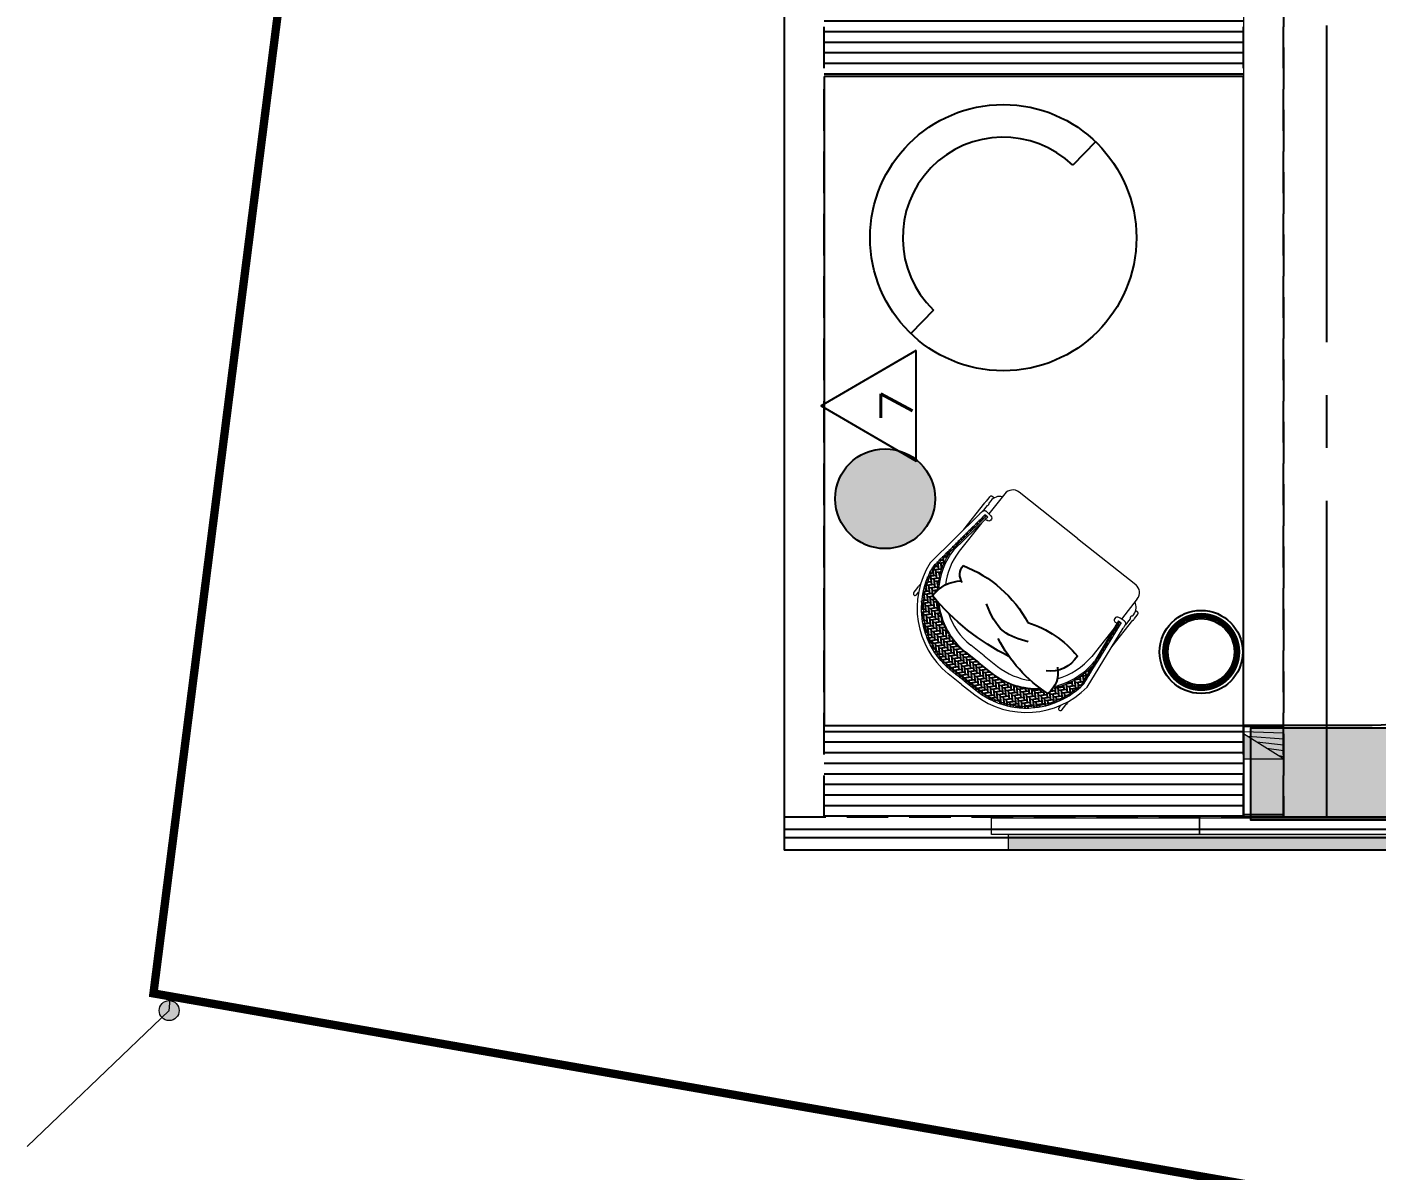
# Model space of a CAD drawing. Extents: x -14.2 to 52.3, y 3.7 to 90.9.
# Drawn here: x -14.18 to -6.07, y 27.47 to 34.34 of the extents above; entities that cross this region are included whole.
import ezdxf
from ezdxf.enums import TextEntityAlignment as Align

# ---------------------------------------------------------------- set-up
doc = ezdxf.new("R2010")
doc.units = 0
for name, pattern in [('limpo_PINI-PSG-PE-0102-LAZ-R00$0$CENTER2', [28.575000000000003, 19.05, -3.175, 3.175, -3.175]), ('limpo_PINI-PSG-PE-0102-LAZ-R00$0$DASHDOT', [1, 0.5, -0.25, 0, -0.25]), ('limpo_PINI-PSG-PE-0102-LAZ-R00$0$HIDDEN', [0.375, 0.25, -0.125]), ('limpo_PINI-PSG-PE-0102-LAZ-R00$0$HIDDEN2', [0.1875, 0.125, -0.0625]), ('limpo_PINI-PSG-PE-0102-LAZ-R00$0$Projeção', [0.396875, 0.238125, -0.15875])]:
    doc.linetypes.add(name, pattern=pattern)
for name, color, linetype in [('FOR_CONTROL', 2, 'Continuous'), ('limpo_PINI-PSG-PE-0102-LAZ-R00$0$PA_ACAB', 3, 'Continuous'), ('limpo_PINI-PSG-PE-0102-LAZ-R00$0$PA_ESTR', 181, 'limpo_PINI-PSG-PE-0102-LAZ-R00$0$CENTER2'), ('limpo_PINI-PSG-PE-0102-LAZ-R00$0$PA_EXTE_1', 1, 'Continuous'), ('limpo_PINI-PSG-PE-0102-LAZ-R00$0$PA_EXTE_2', 2, 'Continuous'), ('limpo_PINI-PSG-PE-0102-LAZ-R00$0$PA_EXTE_3', 3, 'Continuous'), ('limpo_PINI-PSG-PE-0102-LAZ-R00$0$PA_INST_ELET', 162, 'Continuous'), ('limpo_PINI-PSG-PE-0102-LAZ-R00$0$PA_LIMI_TER', 32, 'limpo_PINI-PSG-PE-0102-LAZ-R00$0$DASHDOT'), ('limpo_PINI-PSG-PE-0102-LAZ-R00$0$PA_MOBI', 1, 'Continuous'), ('limpo_PINI-PSG-PE-0102-LAZ-R00$0$XR_ARQT', 7, 'Continuous'), ('XR_ARQT', 7, 'Continuous')]:
    doc.layers.add(name, color=color, linetype=linetype)
for name, color, linetype, lineweight in [('limpo_PINI-PSG-PE-0102-LAZ-R00$0$A-ANNO-NOTE', 131, 'Continuous', 5), ('limpo_PINI-PSG-PE-0102-LAZ-R00$0$A-FLOR-OVHD', 1, 'limpo_PINI-PSG-PE-0102-LAZ-R00$0$Projeção', 5), ('limpo_PINI-PSG-PE-0102-LAZ-R00$0$A-GENM', 13, 'Continuous', 5), ('limpo_PINI-PSG-PE-0102-LAZ-R00$0$A-GLAZ-CURT', 52, 'Continuous', 5), ('limpo_PINI-PSG-PE-0102-LAZ-R00$0$A-WALL', 1, 'Continuous', 5), ('limpo_PINI-PSG-PE-0102-LAZ-R00$0$S-BEAM', 12, 'Continuous', 5)]:
    doc.layers.add(name, color=color, linetype=linetype, lineweight=lineweight)
doc.layers.add('PA_VEGE_AUX2', color=6, linetype='Continuous', plot=False)
doc.layers.add('PA_VEGE_FOR_PHBI', color=7, linetype='Continuous', lineweight=0, true_color=0x87c4aa)
doc.styles.add('limpo_PINI-PSG-PE-0102-LAZ-R00$0$RMS_2', font='romans.shx', dxfattribs={"width": 1.25, "height": 0.2})

# ---------------------------------------------------------------- blocks, each defined once
blk = doc.blocks.new('limpo_PINI-PSG-PE-0102-LAZ-R00$0$CHAISE CIRCULAR')
at = {"layer": 'limpo_PINI-PSG-PE-0102-LAZ-R00$0$PA_MOBI'}
for p, q in [((-10.99629337139118, 39.38841480237155), (-10.99629337139118, 39.13841480237155)), ((-10.99629337139118, 37.59841480237154), (-10.99629337139118, 37.34841480237154))]:
    blk.add_line(p, q, dxfattribs=at)
blk.add_circle((-10.99629337139118, 38.36841480237155), 1.02, dxfattribs=at)
blk.add_arc((-10.99629337139118, 38.36841480237155), 0.77, 90, 270, dxfattribs=at)
blk = doc.blocks.new('limpo_PINI-PSG-PE-0102-LAZ-R00$0$TRIESTE MESA LATERAL')
at = {"layer": 'limpo_PINI-PSG-PE-0102-LAZ-R00$0$PA_MOBI'}
h = blk.add_hatch(color=253, dxfattribs=at)
h.dxf.hatch_style = 1
edge = h.paths.add_edge_path()
edge.add_arc((-2.384645011993371, 28.281987597884), 0.3, 0, 360)
blk.add_circle((-2.384645011993371, 28.281987597884), 0.3, dxfattribs=at)
blk = doc.blocks.new('limpo_PINI-PSG-PE-0102-LAZ-R00$0$TIDELLI-MESH 4601 PB')
h = blk.add_hatch()
h.set_pattern_fill('AR-HBONE', color=8, scale=0.003)
h.set_pattern_definition([(45, (-146.4906767279676, 2.43752135921362), (0, 0.0169705627484772), [0.036, -0.012]), (135, (-146.4821914465926, 2.44600664058862), (0, 0.0169705627484772), [0.036, -0.012])])
edge = h.paths.add_edge_path()
edge.add_arc((2.067423796166166, 0.6818449127432173), 0.9853356752594015, 168.162043512357, 169.9466734638827, ccw=False)
edge.add_arc((1.108295618447054, 0.7321767882014352), 0.1518950857316555, 81.31019960672091, 91.98113701005508, ccw=False)
edge.add_arc((1.309491270366947, 0.6347831609831296), 0.3050416666666654, 94.70688578653159, 125.75604401330969, ccw=False)
edge.add_spline(control_points=[(1.284460074783879, 0.9387960844756356), (1.277317465143367, 0.9404331149210017), (1.268869826817417, 0.942369247766975), (1.25996309404363, 0.9444106014812693)], knot_values=[0.3540513186592697, 0.3540513186592697, 0.3540513186592697, 0.3540513186592697, 0.5566920950777192, 0.5566920950777192, 0.5566920950777192, 0.5566920950777192], degree=3, periodic=0)
edge.add_line((1.259963094044257, 0.9444106014811255), (1.497773813034314, 0.9150690335397192))
edge.add_spline(control_points=[(1.497773813034314, 0.9150690335397255), (1.497773813034314, 0.9177226578047274), (1.497773813034314, 0.9205459312845413), (1.497773813034314, 0.9225581600634741)], knot_values=[0.5969421025220996, 0.5969421025220996, 0.5969421025220996, 0.5969421025220996, 1, 1, 1, 1], degree=3, periodic=0)
edge.add_spline(control_points=[(1.497773813034314, 0.9225581600634741), (1.448773813034335, 0.9283465911584524), (1.399773813034357, 0.9341350222534314), (1.301773813034401, 0.9457118844433888), (1.252773813034423, 0.951500315538368), (1.203773813034445, 0.9572887466333464)], knot_values=[2.587138826860226, 2.587138826860226, 2.587138826860226, 2.587138826860226, 3.087138826860226, 3.087138826860226, 3.587138826860226, 3.587138826860226, 3.587138826860226, 3.587138826860226], degree=3, periodic=0)
edge.add_spline(control_points=[(1.203773813034445, 0.9572887466333464), (1.12372666665226, 0.9486214409322536), (1.047355654283137, 0.9094818238993856), (0.9757767464112134, 0.829734156543985), (0.9603915756862876, 0.8077418154675478), (0.9234495021956376, 0.7383831001484591), (0.9100814809239068, 0.6867104909006616), (0.9091541951859768, 0.6347831610158723)], knot_values=[2.093136566909198, 2.093136566909198, 2.093136566909198, 2.093136566909198, 2.343136566909198, 2.343136566909198, 2.425869022607377, 2.425869022607377, 2.587138826860226, 2.587138826860226, 2.587138826860226, 2.587138826860226], degree=3, periodic=0)
edge.add_line((0.9091282485125588, 0.6343568356069564), (0.9091282485125588, 0.5643696450679947))
edge.add_line((0.9091282485125588, 0.5643696450679947), (0.9091282485125588, 0.4943824545290323))
edge.add_spline(control_points=[(0.9091541951859768, 0.4939561291201167), (0.9100814809239068, 0.4420287992353278), (0.9234495021956376, 0.3903561899875299), (0.9603915756862876, 0.3209974746684416), (0.9757767464112134, 0.2990051335920043), (1.047355654283137, 0.2192574662366038), (1.12372666665226, 0.1801178492037358), (1.203773813034445, 0.171450543502643)], knot_values=[2.093136566909198, 2.093136566909198, 2.093136566909198, 2.093136566909198, 2.254406371162047, 2.254406371162047, 2.337138826860226, 2.337138826860226, 2.587138826860226, 2.587138826860226, 2.587138826860226, 2.587138826860226], degree=3, periodic=0)
edge.add_spline(control_points=[(1.203773813034445, 0.171450543502643), (1.252773813034423, 0.1772389745976213), (1.301773813034401, 0.1830274056926004), (1.399773813034357, 0.1946042678825579), (1.448773813034335, 0.2003926989775371), (1.497773813034314, 0.2061811300725154)], knot_values=[2.587138826860226, 2.587138826860226, 2.587138826860226, 2.587138826860226, 3.087138826860226, 3.087138826860226, 3.587138826860226, 3.587138826860226, 3.587138826860226, 3.587138826860226], degree=3, periodic=0)
edge.add_spline(control_points=[(1.497773813034314, 0.2211583489151989), (1.497773813034314, 0.2211583489151989), (1.497773813034314, 0.2176003620673783), (1.497773813034314, 0.2136702565962634)], knot_values=[0, 0, 0, 0, 0.5969421025221314, 0.5969421025221314, 0.5969421025221314, 0.5969421025221314], degree=3, periodic=0)
edge.add_line((1.497773813034314, 0.2136702565962696), (1.259963094044256, 0.1843286886548632))
edge.add_spline(control_points=[(1.259963094043628, 0.1843286886547192), (1.268869826817416, 0.1863700423690141), (1.277317465143366, 0.1883061752149871), (1.284460074783879, 0.1899432056603532)], knot_values=[0.3540513186592698, 0.3540513186592698, 0.3540513186592698, 0.3540513186592698, 0.556692095077735, 0.556692095077735, 0.556692095077735, 0.556692095077735], degree=3, periodic=0)
edge.add_arc((1.309491270366947, 0.4939561291528599), 0.3050416666666655, 230.148400127761, 265.2931142134687, ccw=False)
edge.add_arc((1.108427355363129, 0.3677145894866714), 0.1080857973116652, 255.8356405022441, 272.96604416827665, ccw=False)
edge.add_arc((1.675317871520855, 0.3168747667975425), 0.5957881547482348, 182.2977602400146, 185.1963407535096, ccw=False)
edge.add_arc((1.309491270366947, 0.4939561291528598), 0.3050416666666654, 180, 221.2100877737029, ccw=False)
edge.add_line((1.004449603700281, 0.4939561291528599), (1.004449603700265, 0.5643696450679947))
edge.add_line((1.004449603700265, 0.5643696450679947), (1.004449603700281, 0.6347831609831294))
edge.add_arc((1.309491270366947, 0.6347831609831295), 0.3050416666666654, 134.0978078157472, 180, ccw=False)
at = {"linetype": 'Continuous', "lineweight": 0}
for p, q in [((1.065413119644404, 0.952972283117572), (1.064941118853425, 0.952972283117572)), ((1.065413119644404, 0.952972283117572), (1.078323048954871, 0.952972283117572)), ((1.078323048954871, 0.952972283117572), (1.096746124417137, 0.952972283117572)), ((1.106327532817431, 0.952972283117572), (1.110149003005005, 0.952972283117572)), ((1.203426335224321, 0.9764357234383779), (1.486547821804037, 0.9420000933816464)), ((1.204121674597331, 0.9513004288598278), (1.497773813034314, 0.9150690335397192)), ((1.396337110864465, 0.952972283117572), (1.536172794492557, 0.952972283117572)), ((1.545754202892851, 0.952972283117572), (1.563431855463022, 0.952972283117572)), ((1.563431855463022, 0.952972283117572), (1.568662144718587, 0.952972283117572)), ((1.575883863407398, 0.9358567831049152), (1.575883863407398, 0.9457505644287324)), ((1.064941118853425, 0.9385288457398929), (1.065413119644404, 0.9385288457398929)), ((1.065413119644404, 0.9385288457398929), (1.078323048954871, 0.9385288457398929)), ((1.078323048954871, 0.9385288457398929), (1.078860564895364, 0.9385288457398929)), ((1.485445621725375, 0.909273583648276), (1.305435211632925, 0.9339887466333532)), ((1.462470752539445, 0.9124279991967938), (1.314360958103407, 0.9124279991967938)), ((1.485366776592115, 0.9084558029393132), (1.484838813217663, 0.9029797736082537)), ((1.485447462711647, 0.9092926783338404), (1.485366776592115, 0.9084558029393132)), ((1.497773813034314, 0.9075809412207904), (1.485445621725375, 0.909273583648276)), ((1.534067080074549, 0.93978316098313), (1.500580797101122, 0.93978316098313)), ((1.510127697153507, 0.9061547842789776), (1.509591492849608, 0.9005932801337923)), ((1.512023791786475, 0.9258210534326607), (1.510127697153507, 0.9061547842789776)), ((1.616456237741431, 0.9124279991967938), (1.510732520012595, 0.9124279991967938)), ((1.558404427706932, 0.93978316098313), (1.547859917310859, 0.93978316098313)), ((1.658371665410925, 0.5643696450679947), (1.658371665410925, 0.8705125715273283)), ((0.8914037462809005, 0.5643696450679947), (0.8914037462809005, 0.6340071201836142)), ((0.9091282485125588, 0.5643696450679947), (0.9091282485125588, 0.6340071201836142)), ((0.9163379069251504, 0.5643696450679947), (0.9163379069251504, 0.6340071201836142)), ((1.004449603700265, 0.5643696450679947), (1.004449603700265, 0.6347831610158723)), ((1.005464303780286, 0.5643696450679947), (1.005464303780286, 0.6347831610158723)), ((1.041267674614459, 0.5643696450679947), (1.041267674614459, 0.6347831610158723)), ((0.8914037462809005, 0.5643696450679947), (0.8914037462809005, 0.4947321699523753)), ((0.9091282485125588, 0.5643696450679947), (0.9091282485125588, 0.4947321699523753)), ((0.9163379069251504, 0.5643696450679947), (0.9163379069251504, 0.4947321699523753)), ((1.004449603700265, 0.5643696450679947), (1.004449603700265, 0.4939561291201171)), ((1.005464303780286, 0.5643696450679947), (1.005464303780286, 0.4939561291201167)), ((1.041267674614459, 0.5643696450679947), (1.041267674614459, 0.4939561291201171)), ((1.658371665410925, 0.5643696450679947), (1.658371665410925, 0.2582267186086611)), ((1.485366776592115, 0.2202834871966761), (1.484838813217663, 0.2257595165277357)), ((1.510127697153507, 0.2225845058570117), (1.509591492849608, 0.228146010002197)), ((1.512023791786475, 0.2029182367033284), (1.510127697153507, 0.2225845058570117)), ((1.064941118853425, 0.1902104443960963), (1.065413119644404, 0.1902104443960963)), ((1.065413119644404, 0.1757670070184174), (1.064941118853425, 0.1757670070184174)), ((1.065413119644404, 0.1902104443960963), (1.078323048954871, 0.1902104443960963)), ((1.065413119644404, 0.1757670070184174), (1.078323048954871, 0.1757670070184174)), ((1.078323048954871, 0.1902104443960963), (1.078860564895364, 0.1902104443960963)), ((1.078323048954871, 0.1757670070184174), (1.096746124417137, 0.1757670070184174)), ((1.106327532817431, 0.1757670070184174), (1.110149003005005, 0.1757670070184174)), ((1.203426335224321, 0.1523035666976114), (1.486547821804037, 0.1867391967543424)), ((1.204121674597331, 0.177438861276161), (1.497773813034314, 0.2136702565962696)), ((1.485445621725375, 0.2194657064877132), (1.305435211632925, 0.1947505435026362)), ((1.462470752539445, 0.2163112909391951), (1.314360958103407, 0.2163112909391951)), ((1.396337110864465, 0.1757670070184174), (1.536172794492557, 0.1757670070184174)), ((1.485447462711647, 0.219446611802149), (1.485366776592115, 0.2202834871966761)), ((1.497773813034314, 0.2211583489151989), (1.485445621725375, 0.2194657064877132)), ((1.534067080074549, 0.1889561291528588), (1.500580797101122, 0.1889561291528588)), ((1.616456237741431, 0.2163112909391951), (1.510732520012595, 0.2163112909391951)), ((1.545754202892851, 0.1757670070184174), (1.563431855463022, 0.1757670070184174)), ((1.558404427706932, 0.1889561291528588), (1.547859917310859, 0.1889561291528588)), ((1.563431855463022, 0.1757670070184174), (1.568662144718587, 0.1757670070184174)), ((1.575883863407398, 0.192882507031074), (1.575883863407398, 0.1829887257072569))]:
    blk.add_line(p, q, dxfattribs=at)
for points in [[(1.102378087224963, 0.4829148431381718, -0.10283502868849), (1.103044533321593, 0.8839810805466523, -0.2309043915157489), (1.224699558436469, 0.8297587528484307, -0.05071361999223901)], [(1.221978295917779, 0.8229148431492312, -0.331038587538183), (1.278418937676832, 0.8629148431428284, -0.9791960302303166)], [(1.278418937676832, 0.8629148431428284, -0.1778903601788184), (1.260328972195395, 0.5080682736079716, -3.91224324561902)], [(1.192003363821555, 0.2991756196180226, -0.2905736240888281), (1.081978295917764, 0.2629148431370076, -0.1299377788772034), (1.132817607034866, 0.5631611618154971, 0.3571052269093957)], [(1.260328972196788, 0.5080682736079716, -0.1488755512522813), (1.278418937676832, 0.2629148431370076, -0.2893048519870738), (1.151336507344097, 0.3260964178476335, -0.5620757314442808)]]:
    blk.add_lwpolyline(points, format="xyb")
for centre, radius, start, end in [((1.240777173539697, 0.6288845380700377), 0.3494232182142972, 96.17976881323135, 179.0327424285809), ((1.240777173539697, 0.6288845380700377), 0.3244928835491779, 96.48611313611237, 178.958421486292), ((1.064941118853425, 0.9457505644287324), 0.0072217186888395, 90, 270), ((1.10153682861727, 0.9454447659835088), 0.0089226879883228, 90, 122.4737169536453), ((1.10153682861727, 0.9454447659835088), 0.0089226879883228, 57.52628304635468, 90), ((1.54096349869269, 0.9454447659835088), 0.0089226879883228, 90, 122.4737169536453), ((1.54096349869269, 0.9454447659835088), 0.0089226879883228, 57.52628304635468, 90), ((1.568662144718587, 0.9457505644287324), 0.0072217186888395, 0, 90), ((1.309491270366947, 0.6347831609831296), 0.3050416666666655, 94.70688578652873, 125.7560440140066), ((1.310476878299482, 0.6289887466333522), 0.3050416666666655, 90.94701611746306, 124.289853193221), ((1.318950442450841, 0.6347831609831296), 0.2776827678363695, 90.9470161174533, 122.0251567279241), ((1.54096349869269, 0.9454447659835088), 0.0089226879883228, 219.3842351464776, 320.6157648535223), ((1.558404427706932, 0.8937379849898023), 0.0460451759933278, 23.94791559066855, 90), ((1.616456237741431, 0.8705125715273283), 0.0419154276694661, 0, 90), ((1.309491270366947, 0.6347831609831296), 0.3050416666666655, 134.0978078163791, 179.9999999938579), ((1.310476878299482, 0.6289887466333522), 0.3050416666666655, 134.7271589988087, 178.9115734210804), ((1.318950442450841, 0.6347831609831296), 0.2776827678363695, 146.306712586362, 179.999999993252), ((1.240777173539697, 0.4998547520659518), 0.3494232182142972, 180.967257571419, 263.8202311867686), ((1.240777173539697, 0.4998547520659518), 0.3244928835491779, 181.0415785137079, 263.5138868638876), ((1.309491270366947, 0.4939561291528598), 0.3050416666666655, 180.000000006142, 221.2100877738571), ((1.310476878299482, 0.4997505435026369), 0.3050416666666655, 181.0884265789196, 220.8578441739405), ((1.318950442450841, 0.4939561291528594), 0.2776827678363695, 180.0000000067479, 210.8441758028744), ((1.309491270366947, 0.4939561291528598), 0.3050416666666655, 230.1484001282755, 265.2931142134714), ((1.310476878299482, 0.4997505435026369), 0.3050416666666655, 231.6865182296099, 269.0529838825369), ((1.318950442450841, 0.4939561291528594), 0.2776827678363695, 233.7415655931654, 269.0529838825467), ((1.616456237741431, 0.2582267186086611), 0.0419154276694661, 270, 0), ((1.064941118853425, 0.1829887257072569), 0.0072217186888395, 90, 270), ((1.10153682861727, 0.1832945241524806), 0.0089226879883228, 237.5262830463547, 270), ((1.10153682861727, 0.1832945241524806), 0.0089226879883228, 270, 302.4737169536454), ((1.54096349869269, 0.1832945241524806), 0.0089226879883228, 39.3842351464777, 140.6157648535206), ((1.54096349869269, 0.1832945241524806), 0.0089226879883228, 237.5262830463547, 270), ((1.54096349869269, 0.1832945241524806), 0.0089226879883228, 270, 302.4737169536454), ((1.558404427706932, 0.2350013051461866), 0.0460451759933278, 270, 336.0520844093314), ((1.568662144718587, 0.1829887257072569), 0.0072217186888395, 270, 0)]:
    blk.add_arc(centre, radius, start, end, dxfattribs=at)
at = {"linetype": 'Continuous', "lineweight": 0, "extrusion": (0, 0, -1)}
blk.add_ellipse((1.497215153033664, 0.9017865268710218), major_axis=(-0.0123763398159848, 0.0011932467372486), ratio=0.9983041951903072, start_param=3.141592653589793, end_param=6.283185307179585, dxfattribs=at)
at = {"linetype": 'Continuous', "lineweight": 0}
blk.add_ellipse((1.497215153033664, 0.2269527632649675), major_axis=(-0.0123763398159848, -0.0011932467372486), ratio=0.9983041951903072, start_param=3.141592653589793, end_param=6.283185307179585, dxfattribs=at)
for points, knots in [([(0.9091541951859768, 0.6347831610158723), (0.9100814809239068, 0.6867104909006616), (0.9234495021956376, 0.7383831001484591), (0.9603915756862876, 0.8077418154675478), (0.9757767464112134, 0.829734156543985), (1.047355654283137, 0.9094818238993856), (1.12372666665226, 0.9486214409322536), (1.203773813034445, 0.9572887466333464)], [2.093136566909198, 2.093136566909198, 2.093136566909198, 2.093136566909198, 2.254406371162047, 2.254406371162047, 2.337138826860226, 2.337138826860226, 2.587138826860226, 2.587138826860226, 2.587138826860226, 2.587138826860226]), ([(1.203773813034445, 0.9572887466333464), (1.252773813034423, 0.951500315538368), (1.301773813034401, 0.9457118844433888), (1.399773813034357, 0.9341350222534314), (1.448773813034335, 0.9283465911584524), (1.497773813034314, 0.9225581600634741)], [2.587138826860226, 2.587138826860226, 2.587138826860226, 2.587138826860226, 3.087138826860226, 3.087138826860226, 3.587138826860226, 3.587138826860226, 3.587138826860226, 3.587138826860226]), ([(1.512023791786418, 0.9258210534322666), (1.512153747164973, 0.9271689489476376), (1.512060123506159, 0.928555892898026), (1.51144758246545, 0.9311651816296286), (1.510929359698536, 0.9324226533276416), (1.50954728393799, 0.9346781914914484), (1.508663485913587, 0.9357053126172236), (1.507205653194773, 0.9369503264428471), (1.506708617915364, 0.9373146128045012), (1.505771603238315, 0.9379081981814074), (1.505329823439353, 0.9381513162665992), (1.504230518319104, 0.9386866683868362), (1.50359600950162, 0.9389279378750066), (1.502494806567142, 0.939294814059032), (1.502002630163531, 0.9394324740335456), (1.500169607092288, 0.9399025714236984), (1.498725985019291, 0.9401867309043954), (1.49588921002811, 0.940683014878074), (1.494685129183721, 0.9408777055857181), (1.491720095332311, 0.9413253232174676), (1.489864555938424, 0.9415821768982128), (1.487519262551813, 0.9418805800045396), (1.487033362519525, 0.9419410378127541), (1.486547821804037, 0.9420000933816528)], [0, 0, 0, 0, 0.0040720625855073, 0.0040720625855073, 0.0080650829263545, 0.0080650829263545, 0.0120570003773569, 0.0120570003773569, 0.0139520514150352, 0.0139520514150352, 0.0155820538849446, 0.0155820538849446, 0.0181579813779976, 0.0181579813779976, 0.0206704064986684, 0.0206704064986684, 0.0274741999304213, 0.0274741999304213, 0.0317278425455486, 0.0317278425455486, 0.0373810288701785, 0.0373810288701785, 0.0388483871258613, 0.0388483871258613, 0.0388483871258613, 0.0388483871258613]), ([(0.9091541951859768, 0.4939561291201167), (0.9100814809239068, 0.4420287992353278), (0.9234495021956376, 0.3903561899875299), (0.9603915756862876, 0.3209974746684416), (0.9757767464112134, 0.2990051335920043), (1.047355654283137, 0.2192574662366038), (1.12372666665226, 0.1801178492037358), (1.203773813034445, 0.171450543502643)], [2.093136566909198, 2.093136566909198, 2.093136566909198, 2.093136566909198, 2.254406371162047, 2.254406371162047, 2.337138826860226, 2.337138826860226, 2.587138826860226, 2.587138826860226, 2.587138826860226, 2.587138826860226]), ([(1.203773813034445, 0.171450543502643), (1.252773813034423, 0.1772389745976213), (1.301773813034401, 0.1830274056926004), (1.399773813034357, 0.1946042678825579), (1.448773813034335, 0.2003926989775371), (1.497773813034314, 0.2061811300725154)], [2.587138826860226, 2.587138826860226, 2.587138826860226, 2.587138826860226, 3.087138826860226, 3.087138826860226, 3.587138826860226, 3.587138826860226, 3.587138826860226, 3.587138826860226]), ([(1.512023791786418, 0.2029182367037228), (1.512153747164973, 0.2015703411883516), (1.512060123506159, 0.2001833972379634), (1.51144758246545, 0.1975741085063603), (1.510929359698536, 0.1963166368083478), (1.50954728393799, 0.1940610986445406), (1.508663485913587, 0.1930339775187653), (1.507205653194773, 0.1917889636931416), (1.506708617915364, 0.1914246773314883), (1.505771603238315, 0.1908310919545815), (1.505329823439353, 0.1905879738693903), (1.504230518319104, 0.1900526217491531), (1.50359600950162, 0.1898113522609828), (1.502494806567142, 0.1894444760769569), (1.502002630163531, 0.1893068161024436), (1.500169607092288, 0.1888367187122908), (1.498725985019291, 0.188552559231594), (1.49588921002811, 0.1880562752579147), (1.494685129183721, 0.1878615845502711), (1.491720095332311, 0.1874139669185215), (1.489864555938424, 0.1871571132377761), (1.487519262551813, 0.1868587101314496), (1.487033362519525, 0.1867982523232348), (1.486547821804037, 0.1867391967543366)], [0, 0, 0, 0, 0.0040720625855073, 0.0040720625855073, 0.0080650829263545, 0.0080650829263545, 0.0120570003773569, 0.0120570003773569, 0.0139520514150352, 0.0139520514150352, 0.0155820538849446, 0.0155820538849446, 0.0181579813779976, 0.0181579813779976, 0.0206704064986684, 0.0206704064986684, 0.0274741999304213, 0.0274741999304213, 0.0317278425455486, 0.0317278425455486, 0.0373810288701785, 0.0373810288701785, 0.0388483871258613, 0.0388483871258613, 0.0388483871258613, 0.0388483871258613])]:
    blk.add_open_spline(points, degree=3, knots=knots, dxfattribs=at)
for points in [[(1.284460074783879, 0.9387960844756356), (1.277074533001126, 0.9404887930740888), (1.26829368045125, 0.942501296022426), (1.259052735300144, 0.9446192486080616)], [(1.497773813034314, 0.9075809412207904), (1.497773813034314, 0.9075809412207904), (1.497773813034314, 0.9175657537825797), (1.497773813034314, 0.9225581600634741)], [(1.284460074783879, 0.1899432056603532), (1.277074533001126, 0.1882504970619001), (1.26829368045125, 0.1862379941135632), (1.259052735300144, 0.1841200415279274)], [(1.497773813034314, 0.2211583489151989), (1.497773813034314, 0.2211583489151989), (1.497773813034314, 0.2111735363534097), (1.497773813034314, 0.2061811300725154)]]:
    blk.add_open_spline(points, degree=3, dxfattribs=at)
blk.add_spline([(1.199397301727003, 0.4586022318596399), (1.169702864831748, 0.5650789446170102), (1.214244520174645, 0.6901271733840239)], degree=3)
blk = doc.blocks.new('limpo_PINI-PSG-PE-0102-LAZ-R00$0$ABAJUR')
at = {"layer": 'limpo_PINI-PSG-PE-0102-LAZ-R00$0$PA_INST_ELET', "linetype": 'limpo_PINI-PSG-PE-0102-LAZ-R00$0$HIDDEN2', "const_width": 0.03}
blk.add_lwpolyline([(-1.592305040393967, 30.17230363251852, 1), (-1.592305040393967, 30.61230363251852, 1)], format="xyb", close=True, dxfattribs=at)
at = {"layer": 'limpo_PINI-PSG-PE-0102-LAZ-R00$0$PA_MOBI'}
for radius in [0.25, 0.2]:
    blk.add_circle((-1.592305040393967, 30.39230363251852), radius, dxfattribs=at)
blk = doc.blocks.new('limpo_PINI-PSG-PE-0102-LAZ-R00$0$SBACAB3')
blk.add_lwpolyline([(3.5, -2.852247072206595), (-5.273559366969494e-16, 3.147752927793391), (-3.5, -2.852247072206595)], close=True)
at = {"style": 'limpo_PINI-PSG-PE-0102-LAZ-R00$0$RMS_2', "width": 1.25}
blk.add_attdef('RE', text='', height=2, dxfattribs=at).set_placement((0.000622995455642622, -2.634608168465888), align=Align.CENTER)
blk = doc.blocks.new('limpo_PINI-PSG-PE-0102-LAZ-R00$0$garden house 1')
at = {"layer": 'limpo_PINI-PSG-PE-0102-LAZ-R00$0$PA_EXTE_1', "linetype": 'limpo_PINI-PSG-PE-0102-LAZ-R00$0$HIDDEN'}
h = blk.add_hatch(dxfattribs=at)
h.set_pattern_fill('ANSI31', color=256, scale=0.02, angle=135)
h.set_pattern_definition([(180, (25.37445365971115, 58.31278986034688), (1.409983241273949e-17, -0.06350000000000001), [])])
h.paths.add_polyline_path([(-21.10038605274418, 41.63682111121756), (-21.10038605274418, 41.0868211112175), (-18.58038605274418, 41.08682111121751), (-18.58038605274418, 41.63682111121756)])
h = blk.add_hatch(dxfattribs=at)
h.set_pattern_fill('ANSI31', color=256, scale=0.02, angle=135)
h.set_pattern_definition([(180, (25.37445365971115, 59.31278986034688), (1.409983241273949e-17, -0.06350000000000001), [])])
h.paths.add_polyline_path([(-21.10038605274418, 37.1868211112175), (-21.10038605274418, 36.63682111121756), (-18.58038605274418, 36.63682111121756), (-18.58038605274418, 37.1868211112175)])
for points in [[(-21.34038605274418, 36.63682111121756), (-18.34038605274418, 36.63682111121756), (-18.34038605274418, 41.63682111121756), (-21.34038605274418, 41.63682111121756)], [(-21.34038605274418, 36.63682111121756), (-21.10038605274418, 36.63682111121756), (-21.10038605274418, 41.63682111121756), (-21.34038605274418, 41.63682111121756)], [(-18.34038605274418, 36.63682111121756), (-18.58038605274418, 36.63682111121756), (-18.58038605274418, 41.63682111121756), (-18.34038605274418, 41.63682111121756)]]:
    blk.add_lwpolyline(points, close=True, dxfattribs=at)
at = {"layer": 'limpo_PINI-PSG-PE-0102-LAZ-R00$0$PA_EXTE_2'}
blk.add_lwpolyline([(-21.10038605274418, 41.0868211112175), (-21.10038605274418, 37.1868211112175), (-18.58038605274418, 37.1868211112175), (-18.58038605274418, 41.0868211112175)], close=True, dxfattribs=at)
blk = doc.blocks.new('limpo_PINI-PSG-PE-0102-LAZ-R00$0$PINI-EST-PE-1101-TQR-R20_rvt-1-5PPE_008_LAZER__P_A_0_09_')
at = {"layer": 'limpo_PINI-PSG-PE-0102-LAZ-R00$0$S-BEAM'}
h = blk.add_hatch(color=10, dxfattribs=at)
h.paths.add_polyline_path([(-13621.62343907945, 5265.000000000003), (-6575.000000000004, 5265.000000000003), (-6575.000000000004, 5359.999999999985), (-16690.00000000002, 5360.000000000012), (-16690.00000000002, 5265.000000000003), (-14289.99999969522, 5265.000000000003)])
h.paths.add_polyline_path([(-6575.000000000004, 5459.99999999998), (-6575.000000000004, 5465.000000000014), (-15034.88201791474, 5465.000000000014), (-15034.88201791474, 5460.000000000015), (-6789.99999969521, 5459.999999999989)])
at = {"layer": 'limpo_PINI-PSG-PE-0102-LAZ-R00$0$S-BEAM', "color": 55, "lineweight": 18}
for p, q in [((-6575, 5465.000000000007), (-15034.88201791472, 5465.000000000007)), ((-16690, 5360.000000000012), (-16690, 5265)), ((-16690, 5265), (-6575, 5265))]:
    blk.add_line(p, q, dxfattribs=at)
blk = doc.blocks.new('limpo_PINI-PSG-PE-0102-LAZ-R00$0$Parede básica _ DAA_GDC_VID_TOPO - ___-2044648-5PPE_008_LAZER__P_A_0_09_')
at = {"layer": 'limpo_PINI-PSG-PE-0102-LAZ-R00$0$A-WALL'}
for p, q in [((-15539.9999996952, 5360.000000000007), (-15539.9999996952, 5460.000000000007)), ((-15539.9999996952, 5460.000000000007), (-14289.9999996952, 5460.000000000004)), ((-14289.9999996952, 5460.000000000004), (-14289.9999996952, 5360.000000000004)), ((-14289.9999996952, 5360.000000000004), (-15539.9999996952, 5360.000000000007))]:
    blk.add_line(p, q, dxfattribs=at)
blk = doc.blocks.new('limpo_PINI-PSG-PE-0102-LAZ-R00$0$Parede básica _ DAA_GDC_VID_TOPO - ___-2044649-5PPE_008_LAZER__P_A_0_09_')
at = {"layer": 'limpo_PINI-PSG-PE-0102-LAZ-R00$0$A-WALL'}
for p, q in [((-16790, 5360.000000000012), (-16790, 5460.000000000012)), ((-16790, 5460.000000000012), (-15539.9999996952, 5460.000000000007)), ((-15539.9999996952, 5460.000000000007), (-15539.9999996952, 5360.000000000007)), ((-15539.9999996952, 5360.000000000007), (-16790, 5360.000000000012))]:
    blk.add_line(p, q, dxfattribs=at)
blk = doc.blocks.new('limpo_PINI-PSG-PE-0102-LAZ-R00$0$Modelos genéricos 19 - Modelos genéricos 2-2369249-5PPE_008_LAZER__P_A_0_09_')
at = {"layer": 'limpo_PINI-PSG-PE-0102-LAZ-R00$0$A-GENM'}
h = blk.add_hatch(color=256, dxfattribs=at)
h.paths.add_polyline_path([(-15034.88201791474, 5814.090070139709), (-15274.88201791472, 5964.142657828535), (-15274.88201791473, 5814.090070139709), (-15128.85976720445, 5814.090070139709)])
h.paths.add_polyline_path([(-15274.88201791472, 10982.76222239423), (-15034.8820179147, 11132.81481008303), (-15274.88201791469, 11132.81481008305), (-15274.88201791472, 10996.43404129894)])
for p, q in [((-15274.88201791468, 11487.40142380442), (-15034.88201791469, 11487.40142380442)), ((-15274.88201791468, 11487.40142380442), (-15274.88201791468, 11485.50959201921)), ((-15274.88201791468, 11485.50959201921), (-15034.88201791469, 11485.50959201921)), ((-15274.88201791468, 11485.50959201922), (-15274.88201791468, 11481.23768681106)), ((-15274.88201791468, 11481.23768681106), (-15034.88201791469, 11481.23768681106)), ((-15274.88201791468, 11481.23768681107), (-15274.88201791468, 11474.60445462323)), ((-15274.88201791468, 11474.60445462323), (-15034.88201791469, 11474.60445462323)), ((-15274.88201791468, 11474.60445462323), (-15274.88201791468, 11465.639004133)), ((-15274.88201791468, 11465.639004133), (-15034.88201791469, 11465.639004133)), ((-15274.88201791468, 11465.639004133), (-15274.88201791468, 11132.81481008303)), ((-15034.88201791469, 11485.5095920192), (-15034.88201791469, 11487.4014238044)), ((-15034.88201791469, 11481.23768681105), (-15034.88201791469, 11485.5095920192)), ((-15034.88201791469, 11474.60445462322), (-15034.88201791469, 11481.23768681105)), ((-15034.88201791469, 11465.63900413299), (-15034.88201791469, 11474.60445462321)), ((-15034.88201791469, 11132.81481008302), (-15034.88201791469, 11465.63900413299)), ((-15034.88201791471, 11120.19923493917), (-15063.85786627072, 11114.69855580678)), ((-15034.88201791471, 11132.81481008303), (-15034.88201791471, 11120.19923493917)), ((-15034.88201791471, 11120.19923493917), (-15034.88201791471, 11085.72942548464)), ((-15034.88201791471, 11050.63390180123), (-15196.03081265142, 11032.06150319478)), ((-15034.88201791471, 11085.72942548464), (-15134.56731161472, 11070.48965894048)), ((-15034.88201791471, 11085.72942548465), (-15034.88201791471, 11050.63390180123)), ((-15034.88201791471, 11050.63390180123), (-15034.88201791471, 11015.0666739166)), ((-15274.8820179147, 10982.76222239421), (-15274.8820179147, 10969.90961725733)), ((-15034.88201791472, 10979.18382184329), (-15274.8820179147, 10969.90961725733)), ((-15274.8820179147, 10969.90961725733), (-15274.8820179147, 10940.82362324705)), ((-15034.88201791471, 11015.0666739166), (-15249.71024543748, 10998.50009571471)), ((-15034.88201791472, 11015.0666739166), (-15034.88201791472, 10979.18382184329)), ((-15034.88201791472, 10979.18382184329), (-15034.88201791472, 10943.14281065008)), ((-15274.88201791441, 10940.82362324705), (-15034.88201791442, 10943.14281065008)), ((-15274.8820179147, 10940.82362324704), (-15274.8820179147, 6006.081256975356)), ((-15034.88201791472, 10943.14281065007), (-15034.88201791472, 6003.762069572333)), ((-15274.8820179147, 6006.081256975345), (-15274.8820179147, 5976.995262965397)), ((-15034.88201791501, 6003.762069572316), (-15274.882017915, 6006.08125697534)), ((-15034.88201791472, 6003.762069572322), (-15034.88201791472, 5967.721058379445)), ((-15274.8820179147, 5976.995262965397), (-15274.8820179147, 5964.142657828528)), ((-15034.88201791472, 5967.721058379445), (-15274.8820179147, 5976.995262965397)), ((-15034.88201791472, 5931.838206306128), (-15249.71024543748, 5948.404784508016)), ((-15034.88201791472, 5967.721058379444), (-15034.88201791472, 5931.838206306128)), ((-15034.88201791472, 5931.838206306128), (-15034.88201791472, 5896.270978421502)), ((-15034.88201791471, 5896.270978421503), (-15196.03081265143, 5914.843377027953)), ((-15034.88201791472, 5861.175454738089), (-15134.56731161477, 5876.415221282256)), ((-15034.88201791472, 5896.270978421503), (-15034.88201791472, 5861.175454738089)), ((-15034.88201791472, 5861.175454738089), (-15034.88201791472, 5826.705645283554)), ((-15274.88201791472, 5814.090040010247), (-15274.88201791472, 5783.655284017778)), ((-15274.88201791472, 5783.655257339648), (-15274.88201791472, 5751.257181326639)), ((-15034.88201791472, 5826.705645283554), (-15063.85786627074, 5832.206324415954)), ((-15034.88201791472, 5826.705645283554), (-15034.88201791472, 5814.090070139703)), ((-15034.88201791473, 5481.265876089732), (-15034.88201791473, 5814.090070139704)), ((-15274.88201791472, 5751.257154648266), (-15274.88201791472, 5718.859078635492)), ((-15274.88201791472, 5718.859051956878), (-15274.88201791472, 5686.46097594434)), ((-15274.88201791472, 5686.460949265499), (-15274.88201791472, 5654.0628732532)), ((-15274.88201791472, 5654.06284657411), (-15274.88201791472, 5481.265876089733)), ((-15274.88201791472, 5481.265876089733), (-15034.88201791473, 5481.265876089733)), ((-15274.88201791472, 5481.265869186313), (-15274.88201791472, 5472.30042559951)), ((-15274.88201791472, 5472.30042559951), (-15034.88201791473, 5472.30042559951)), ((-15274.88201791472, 5472.30042559951), (-15274.88201791472, 5465.667193411676)), ((-15274.88201791472, 5465.667193411676), (-15034.88201791473, 5465.667193411676)), ((-15274.88201791472, 5465.667133152076), (-15274.88201791472, 5461.395288203518)), ((-15274.88201791472, 5461.395288203518), (-15034.88201791473, 5461.395288203518)), ((-15274.88201791472, 5461.39522794392), (-15274.88201791472, 5460.000000000009)), ((-15034.88201791473, 5472.30042559951), (-15034.88201791473, 5481.265876089738)), ((-15034.88201791473, 5465.667193411676), (-15034.88201791473, 5472.300425599509)), ((-15034.88201791473, 5461.395288203518), (-15034.88201791473, 5465.667193411671)), ((-15034.88201791473, 5460.000000000006), (-15034.88201791473, 5461.395288203517))]:
    blk.add_line(p, q, dxfattribs=at)
at = {"layer": 'limpo_PINI-PSG-PE-0102-LAZ-R00$0$A-GENM', "lineweight": 15}
for p, q in [((-15034.88201791469, 11132.81481008302), (-15274.88201791468, 11132.81481008303)), ((-15274.8820179147, 10982.76222239421), (-15034.88201791469, 11132.81481008302)), ((-15274.88201791468, 11132.814675057), (-15274.8820179147, 10982.76222239421)), ((-15034.88201791473, 5814.090070139704), (-15274.8820179147, 5964.142657828526)), ((-15274.8820179147, 5964.142657828526), (-15274.88201791472, 5814.090070139706)), ((-15274.88201791472, 5814.090070139706), (-15034.88201791473, 5814.090070139704))]:
    blk.add_line(p, q, dxfattribs=at)
blk = doc.blocks.new('limpo_PINI-PSG-PE-0102-LAZ-R00$0$A$C745163c0')
at = {"layer": 'limpo_PINI-PSG-PE-0102-LAZ-R00$0$A-ANNO-NOTE'}
h = blk.add_hatch(color=256, dxfattribs=at)
edge = h.paths.add_edge_path()
edge.add_arc((-27410.50621639836, 6815.786220523616), 60.00000000000361, 0, 360)
blk.add_line((-27410.50621639836, 6815.786220523616), (-28264.46891577878, 5998.695667164353), dxfattribs=at)
blk.add_circle((-27410.50621639836, 6815.786220523616), 60.00000000000361, dxfattribs=at)
at = {"layer": 'limpo_PINI-PSG-PE-0102-LAZ-R00$0$A-FLOR-OVHD'}
blk.add_line((-27410.4756166431, 6812.451118987985), (-27397.81799616467, 6959.871555131864), dxfattribs=at)
at = {"lineweight": 5}
blk.add_blockref('limpo_PINI-PSG-PE-0102-LAZ-R00$0$PINI-EST-PE-1101-TQR-R20_rvt-1-5PPE_008_LAZER__P_A_0_09_', (-5680.000134577966, 2515.000063640069), dxfattribs=at)
at = {"layer": 'limpo_PINI-PSG-PE-0102-LAZ-R00$0$A-GENM'}
blk.add_blockref('limpo_PINI-PSG-PE-0102-LAZ-R00$0$Modelos genéricos 19 - Modelos genéricos 2-2369249-5PPE_008_LAZER__P_A_0_09_', (-5680.000134577966, 2515.000063640069), dxfattribs=at)
at = {"layer": 'limpo_PINI-PSG-PE-0102-LAZ-R00$0$A-GLAZ-CURT'}
for name in ['limpo_PINI-PSG-PE-0102-LAZ-R00$0$Parede básica _ DAA_GDC_VID_TOPO - ___-2044649-5PPE_008_LAZER__P_A_0_09_', 'limpo_PINI-PSG-PE-0102-LAZ-R00$0$Parede básica _ DAA_GDC_VID_TOPO - ___-2044648-5PPE_008_LAZER__P_A_0_09_']:
    blk.add_blockref(name, (-5680.000134577966, 2515.000063640069), dxfattribs=at)
blk = doc.blocks.new('limpo_PINI-PSG-PE-0102-LAZ-R00')
at = {"layer": 'limpo_PINI-PSG-PE-0102-LAZ-R00$0$XR_ARQT', "xscale": 0.001000000000038553, "yscale": 0.001000000000038553, "zscale": 0.001000000000038553}
blk.add_blockref('limpo_PINI-PSG-PE-0102-LAZ-R00$0$A$C745163c0', (14.12395706891857, 21.59203309899526), dxfattribs=at)
at = {"layer": 'limpo_PINI-PSG-PE-0102-LAZ-R00$0$PA_ESTR', "ltscale": 0.1}
blk.add_lwpolyline([(-6.331129659168727, 29.56703316294278), (-6.331129659168727, 42.56707684224036)], dxfattribs=at)
at = {"layer": 'limpo_PINI-PSG-PE-0102-LAZ-R00$0$PA_EXTE_1'}
for points in [[(4.994984180468868, 25.8542924348945), (4.993484260829298, 25.86777535072603, 0.3821237555456981), (0.9384986659880409, 29.49667466836084), (-9.590897690729115, 29.49667466836087)], [(4.956921333403519, 25.74421567067631), (4.943790809912127, 25.8622471560892, 0.3821237555456984), (0.9384986659880418, 29.44667466836084), (-9.590897690729115, 29.44667466836088)]]:
    blk.add_lwpolyline(points, format="xyb", dxfattribs=at)
at = {"layer": 'limpo_PINI-PSG-PE-0102-LAZ-R00$0$PA_EXTE_3'}
blk.add_lwpolyline([(-9.590897677084364, 41.13682103604118), (-9.590897677084364, 36.13682103604118), (-8.506080138760618, 36.13682103604118), (-8.506080138760618, 34.57167466836086), (-9.590897690729115, 34.57167466836086), (-9.590897690729115, 29.37167466836087)], dxfattribs=at)
blk.add_lwpolyline([(-6.830897690729113, 30.12167466836081), (-6.830897690729113, 29.57167466836086), (1.002364343794504, 29.57167466836083, -0.380245224274439), (5.053379563935465, 25.97019055355436, -0.1531801287073916), (5.484150721675237, 26.34847170504464, -0.05135231845461264), (6.200871258896051, 26.63480315547363, -0.01985786056693518), (9.339765754052713, 27.3537090798965), (10.68896945769017, 27.64190738622924), (10.42478953059854, 28.18774906552797, 0.3463695001600208), (9.86868876508693, 28.45855234956494), (8.041186462910261, 28.0619480758721, -0.1561362602555584), (6.827444847312432, 28.17890672939174), (-2.798764884455749, 32.31519822789124, 0.3284251371073352), (-3.953654568017672, 32.0462298143226), (-5.299559249290085, 30.47187075314994, -0.2192842259105381), (-6.059661131787839, 30.12167466836081)], format="xyb", close=True, dxfattribs=at)
blk.add_lwpolyline([(4.924607525155452, 25.35634666519787), (4.869250633536369, 25.85395486413396, 0.3821237555456982), (0.9384986659880425, 29.37167466836084), (-9.590897690729115, 29.37167466836087)], format="xyb", dxfattribs=at)
at = {"layer": 'limpo_PINI-PSG-PE-0102-LAZ-R00$0$PA_LIMI_TER', "const_width": 0.05, "flags": 128}
blk.add_lwpolyline([(0.4970085624111462, 4.36558723695434), (45.47574832000223, 3.670261625334525), (49.07745403936157, 28.95735333842442), (49.72918204826378, 28.88924482142271), (52.34296923005887, 53.35727549986834), (-10.25666744386623, 53.13422794217987), (-13.38075469829495, 28.51118229803883), (2.923073656842611, 25.66223405756262)], close=True, dxfattribs=at)
at = {"layer": 'limpo_PINI-PSG-PE-0102-LAZ-R00$0$PA_ACAB', "xscale": 0.09500000000000003, "yscale": 0.09500000000000003, "zscale": 0.09500000000000003, "rotation": 90}
blk.add_blockref('limpo_PINI-PSG-PE-0102-LAZ-R00$0$SBACAB3', (-9.07019621271318, 32.04285932209211), dxfattribs=at).add_auto_attribs({'RE': '7'})
at = {"layer": 'limpo_PINI-PSG-PE-0102-LAZ-R00$0$PA_EXTE_3'}
blk.add_blockref('limpo_PINI-PSG-PE-0102-LAZ-R00$0$garden house 1', (11.74948836201507, -7.065146442856694), dxfattribs=at)
at = {"layer": 'limpo_PINI-PSG-PE-0102-LAZ-R00$0$PA_MOBI'}
for name, p, xscale, yscale, zscale, rotation in [('limpo_PINI-PSG-PE-0102-LAZ-R00$0$CHAISE CIRCULAR', (-22.93644268352337, 5.394595438013271), 0.7843137254901963, 0.7843137254901963, 0.7843137254901963, 316.0810782335417), ('limpo_PINI-PSG-PE-0102-LAZ-R00$0$TIDELLI-MESH 4601 PB', (-8.689552066378708, 28.83683244172717), 1.460295759528532, 1.460295759528532, 1.460295759528532, 51.56541712351282)]:
    blk.add_blockref(name, p, dxfattribs=dict(at, xscale=xscale, yscale=yscale, zscale=zscale, rotation=rotation))
for name, p in [('limpo_PINI-PSG-PE-0102-LAZ-R00$0$TRIESTE MESA LATERAL', (-6.600467416464529, 3.202646961445723)), ('limpo_PINI-PSG-PE-0102-LAZ-R00$0$ABAJUR', (-5.4938237071127, 0.1712987188215465))]:
    blk.add_blockref(name, p, dxfattribs=at)

msp = doc.modelspace()

# ---------------------------------------------------------------- hatches: boundary and pattern name
at = {"layer": 'PA_VEGE_FOR_PHBI'}
h = msp.add_hatch(color=256, dxfattribs=at)
h.dxf.hatch_style = 1
edge = h.paths.add_edge_path()
edge.add_arc((-2.486344594469891, 29.10847287366764), 2, 73.84098036221513, 115.1152323909931)
edge.add_line((-3.335224910639687, 30.91938485629393), (-4.519266553767832, 30.36435531647104))
edge.add_arc((-5.368146869937626, 32.17526729909734), 2.000000000000009, 274.0242370474213, 295.1152323909929, ccw=False)
edge.add_line((-5.227789963292821, 30.18019839333064), (-5.919650281709483, 30.13152469898226))
edge.add_arc((-6.059661131787766, 31.12167466836082), 1.00000000000001, 270.0000000000002, 278.0484740948401, ccw=False)
edge.add_line((-6.059661131787761, 30.12167466836081), (-6.830897690729101, 30.12167466836081))
edge.add_line((-6.830897690729101, 30.12167466836081), (-6.830897690729101, 29.57167466836086))
edge.add_line((-6.830897690729101, 29.57167466836086), (1.00236434379441, 29.57167466836083))
edge.add_arc((1.002364343794147, 25.49260459524513), 4.079070073115695, 89.17703754128212, 89.9999999999963, ccw=False)
edge.add_line((1.060951662791906, 29.57125390444551), (1.116307693411253, 29.65857005931297))
edge.add_arc((1.960882713968405, 29.12313282242063), 1.000000000000008, 115.40307015757509, 147.62643139903, ccw=False)
edge.add_line((1.531899176539132, 30.02644512977324), (-1.929736210229685, 31.02945884618111))

# ---------------------------------------------------------------- linework, layer by layer
at = {"layer": 'FOR_CONTROL'}
for points in [[(-3.335224910639683, 30.91938485629393), (-4.519266553767833, 30.36435531647104, -0.09228750070509777), (-5.227789963292829, 30.18019839333064), (-5.919650281709501, 30.13152469898226, -0.03513253712400016), (-6.059661131787809, 30.12167466836081), (-6.830897690729102, 30.12167466836081), (-6.830897690729102, 29.57167466836086), (1.002364343794494, 29.57167466836083, -0.003590866565024162), (1.060951662791907, 29.57125390444552), (1.116307693411262, 29.65857005931299, -0.14153481841341), (1.531899176539131, 30.02644512977324), (-1.929736210229688, 31.02945884618111, 0.1820655053542356)], [(-1.929736210229685, 31.02945884618111, 0.1820655053542367), (-3.335224910639687, 30.91938485629393), (-4.519266553767832, 30.36435531647104, -0.09228750070509689), (-5.227789963292821, 30.18019839333064), (-5.919650281709483, 30.13152469898226, -0.0351325371239926), (-6.059661131787761, 30.12167466836081), (-6.830897690729101, 30.12167466836081), (-6.830897690729101, 29.57167466836086), (1.00236434379441, 29.57167466836083, -0.003590866565029185), (1.060951662791906, 29.57125390444551), (1.116307693411253, 29.65857005931297, -0.1415348184134153), (1.531899176539132, 30.02644512977324)]]:
    msp.add_lwpolyline(points, format="xyb", close=True, dxfattribs=at)
at = {"layer": 'PA_VEGE_AUX2'}
msp.add_lwpolyline([(-6.830897690729103, 30.12167466836081), (-6.830897690729103, 29.57167466836086), (1.002364343794483, 29.57167466836083, -0.3802452242744389), (5.053379563935465, 25.97019055355436, -0.1531801287073913), (5.484150721675235, 26.34847170504464, -0.05135231845461265), (6.200871258896058, 26.63480315547364, -0.01985786056693517), (9.339765754052706, 27.3537090798965), (10.68896945769018, 27.64190738622924), (10.42478953059853, 28.18774906552797, 0.3463695001600199), (9.868688765086915, 28.45855234956494), (8.041186462910247, 28.0619480758721, -0.1561362602555586), (6.827444847312421, 28.17890672939174), (-2.79876488445575, 32.31519822789124, 0.3284251371073353), (-3.953654568017669, 32.0462298143226), (-5.29955924929007, 30.47187075314994, -0.219284225910538), (-6.059661131787834, 30.12167466836081)], format="xyb", close=True, dxfattribs=at)

# ---------------------------------------------------------------- next in the draw order: block references
at = {"layer": 'XR_ARQT'}
msp.add_blockref('limpo_PINI-PSG-PE-0102-LAZ-R00', (-0.04176675143469311, 0.01701602956512716), dxfattribs=at)

doc.saveas('drawing.dxf')
